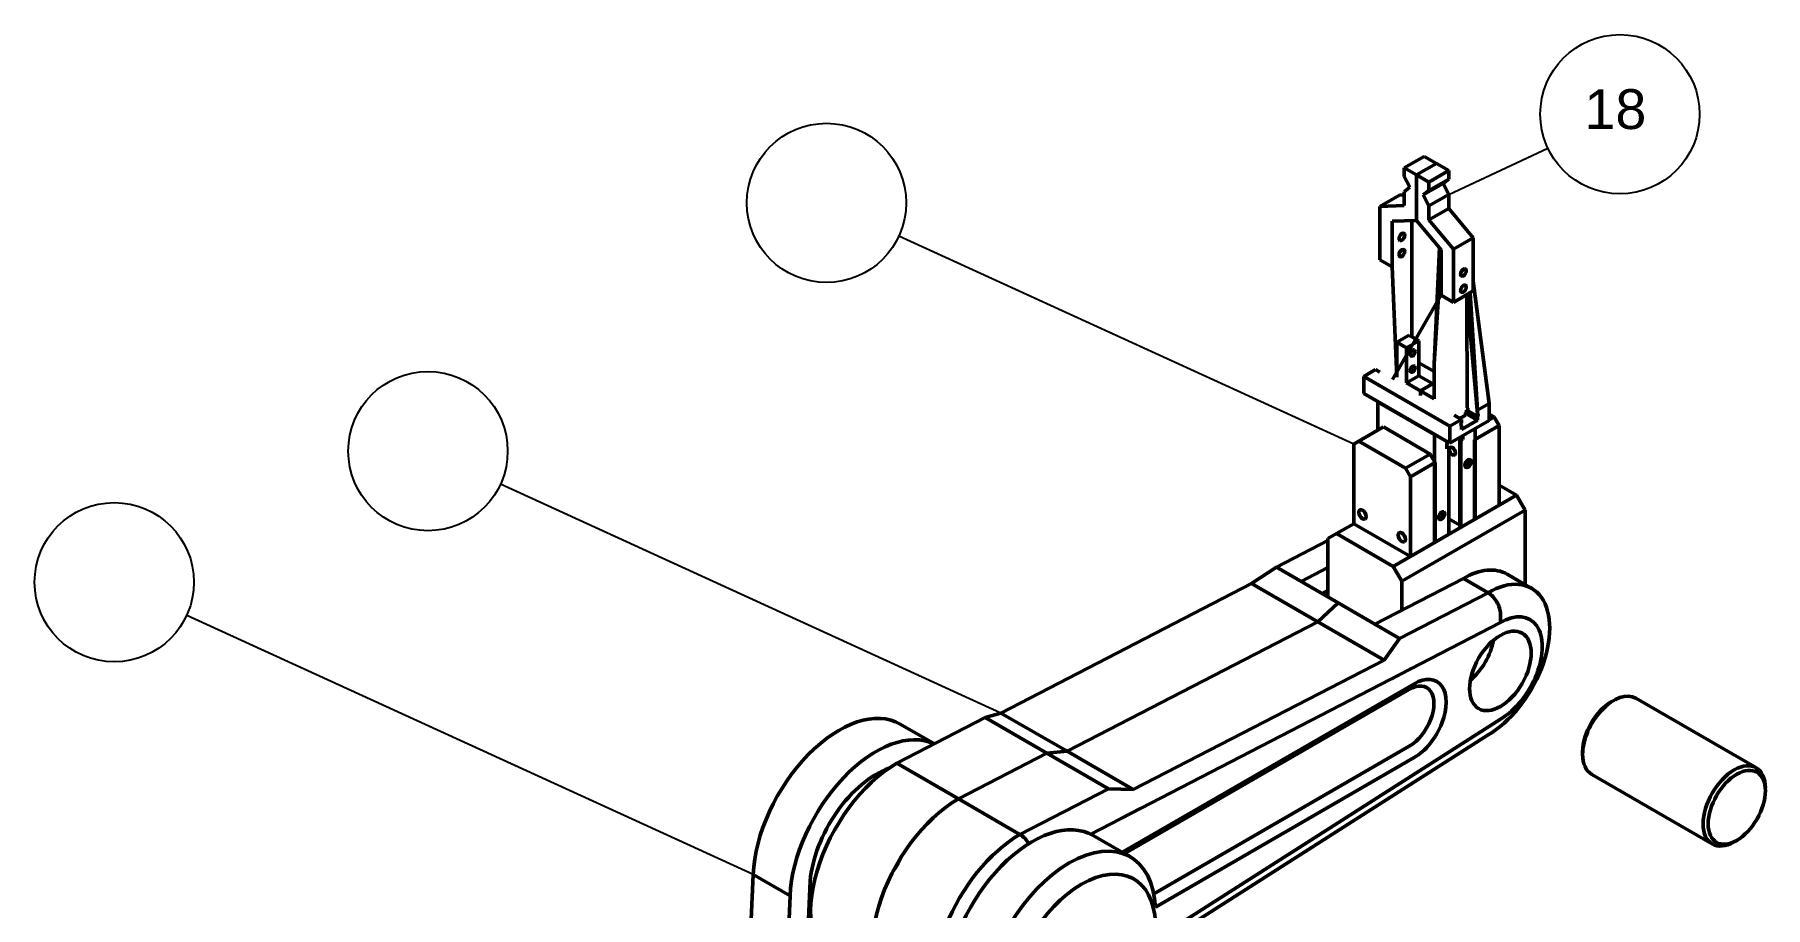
# Model space of a CAD drawing. Header units: inches. Extents: x 632 to 5727, y -9589 to -3994.
# Drawn here: x 673.7 to 847.5, y -4516.4 to -4428.7 of the extents above; entities that cross this region are included whole.
import ezdxf

# ---------------------------------------------------------------- set-up
doc = ezdxf.new("R2010")
doc.units = ezdxf.units.IN
doc.header["$MEASUREMENT"] = 0
doc.layers.add('visible line', color=7, linetype='Continuous', lineweight=50, plot=False)
doc.styles.get("Standard").update_dxf_attribs({"font": 'arial.ttf'})

msp = doc.modelspace()

# ---------------------------------------------------------------- linework, layer by layer
at = {"color": 2}
for p, q in [((815.68263, -4444.77754, -13740.90025), (825.64185, -4440.107, -13740.90025)), ((806.15635, -4469.84116, -13090.37079), (760.46905, -4448.94682, -13090.37079)), ((770.70841, -4496.86326, -13090.37079), (720.44366, -4473.87551, -13090.37079)), ((745.82756, -4513.06924, -13090.37079), (688.93668, -4487.05113, -13090.37079))]:
    msp.add_line(p, q, dxfattribs=at)
for centre in [(832.88492, -4436.71025, -13740.90025), (753.19377, -4445.6196, -13090.37079), (713.16839, -4470.54828, -13090.37079), (681.66141, -4483.7239, -13090.37079)]:
    msp.add_circle(centre, 8, dxfattribs=at)
at = {"layer": 'visible line'}
for p, q in [((811.22878, -4442.09182, -13740.90025), (813.20827, -4440.94897, -13740.90025)), ((813.20827, -4440.94897, -13740.90025), (814.44545, -4441.66325, -13740.90025)), ((811.22878, -4442.09182, -13740.90025), (812.46596, -4442.80611, -13740.90025)), ((811.22878, -4442.94897, -13740.90025), (811.22878, -4442.09182, -13740.90025)), ((811.22878, -4442.94897, -13740.90025), (811.79789, -4444.04897, -13740.90025)), ((812.46596, -4442.80611, -13740.90025), (814.44545, -4441.66325, -13740.90025)), ((812.46596, -4442.80611, -13740.90025), (812.46596, -4447.37754, -13740.90025)), ((812.46596, -4442.80611, -13740.90025), (813.70314, -4443.52039, -13740.90025)), ((813.70314, -4443.52039, -13740.90025), (815.68263, -4442.37754, -13740.90025)), ((814.44545, -4441.66325, -13740.90025), (815.68263, -4442.37754, -13740.90025)), ((815.68263, -4443.23468, -13740.90025), (815.68263, -4442.37754, -13740.90025)), ((810.73391, -4444.83468, -13740.90025), (808.75443, -4445.97754, -13740.90025)), ((810.73391, -4444.83468, -13740.90025), (811.22878, -4444.81754, -13740.90025)), ((811.79789, -4444.04897, -13740.90025), (811.22878, -4444.49182, -13740.90025)), ((811.22878, -4444.49182, -13740.90025), (811.22878, -4445.89182, -13740.90025)), ((813.13404, -4444.82039, -13740.90025), (815.11353, -4443.67754, -13740.90025)), ((813.70314, -4444.37754, -13740.90025), (813.13404, -4444.82039, -13740.90025)), ((813.13404, -4444.82039, -13740.90025), (813.70314, -4445.92039, -13740.90025)), ((813.70314, -4444.37754, -13740.90025), (815.68263, -4443.23468, -13740.90025)), ((813.70314, -4444.37754, -13740.90025), (813.70314, -4443.52039, -13740.90025)), ((813.70314, -4445.92039, -13740.90025), (815.68263, -4444.77754, -13740.90025)), ((815.68263, -4443.23468, -13740.90025), (815.11353, -4443.67754, -13740.90025)), ((815.11353, -4443.67754, -13740.90025), (815.68263, -4444.77754, -13740.90025)), ((815.68263, -4444.77754, -13740.90025), (815.68263, -4446.17754, -13740.90025)), ((808.75443, -4445.97754, -13740.90025), (811.22878, -4445.89182, -13740.90025)), ((808.75443, -4445.97754, -13740.90025), (808.75443, -4451.32039, -13740.90025)), ((813.70314, -4445.92039, -13740.90025), (813.70314, -4447.32039, -13740.90025)), ((813.70314, -4447.32039, -13740.90025), (815.68263, -4446.17754, -13740.90025)), ((815.68263, -4446.17754, -13740.90025), (818.15699, -4449.12039, -13740.90025)), ((809.99161, -4447.46325, -13740.90025), (812.46596, -4447.37754, -13740.90025)), ((809.99161, -4447.46325, -13740.90025), (809.99161, -4452.03468, -13740.90025)), ((811.97109, -4447.39468, -13740.90025), (811.98598, -4459.06404, -13090.37079)), ((812.46596, -4447.37754, -13740.90025), (814.94032, -4450.32039, -13740.90025)), ((813.70314, -4447.32039, -13740.90025), (816.1775, -4450.26325, -13740.90025)), ((816.1775, -4450.26325, -13740.90025), (818.15699, -4449.12039, -13740.90025)), ((818.15699, -4449.12039, -13740.90025), (818.15699, -4454.46325, -13740.90025)), ((808.75443, -4451.32039, -13740.90025), (809.99161, -4452.03468, -13740.90025)), ((814.22276, -4461.78401, -13090.37079), (814.76243, -4450.10882, -13740.90025)), ((814.22276, -4461.78401, -13090.37079), (814.94032, -4450.85187, -13740.90025)), ((814.94032, -4450.32039, -13740.90025), (814.94032, -4454.89182, -13740.90025)), ((816.1775, -4450.26325, -13740.90025), (816.1775, -4455.60611, -13740.90025)), ((809.99161, -4452.03468, -13740.90025), (810.46173, -4463.12687, -13090.37079)), ((819.76532, -4465.75544, -13090.37079), (818.15699, -4453.48044, -13740.90025)), ((814.94032, -4454.83758, -13740.90025), (810.05346, -4463.36258, -13090.37079)), ((814.94032, -4454.89182, -13740.90025), (816.1775, -4455.60611, -13740.90025)), ((816.1775, -4455.60611, -13740.90025), (818.15699, -4454.46325, -13740.90025)), ((817.55077, -4466.2103, -13090.37079), (817.49852, -4454.84342, -13740.90025)), ((818.59, -4466.8103, -13090.37079), (817.50694, -4454.83856, -13740.90025)), ((818.59, -4466.43401, -13090.37079), (817.83281, -4454.65042, -13740.90025)), ((811.69891, -4458.8983, -13090.37079), (810.46173, -4459.61258, -13090.37079)), ((811.45148, -4460.18401, -13090.37079), (810.46173, -4459.61258, -13090.37079)), ((810.46173, -4459.61258, -13090.37079), (810.46173, -4463.12687, -13090.37079)), ((811.45148, -4460.18401, -13090.37079), (812.68866, -4459.46973, -13090.37079)), ((811.45148, -4463.6983, -13090.37079), (811.45148, -4460.18401, -13090.37079)), ((812.68866, -4459.46973, -13090.37079), (811.69891, -4458.8983, -13090.37079)), ((812.68866, -4459.46973, -13090.37079), (812.68866, -4462.98401, -13090.37079)), ((814.22276, -4462.55544, -13090.37079), (812.68866, -4461.66973, -13090.37079)), ((814.22276, -4465.2983, -13090.37079), (814.22276, -4461.78401, -13090.37079)), ((807.14609, -4463.04116, -13090.37079), (808.32141, -4462.36258, -13090.37079)), ((815.80635, -4468.04116, -13090.37079), (807.14609, -4463.04116, -13090.37079)), ((807.14609, -4463.04116, -13090.37079), (807.14609, -4464.75544, -13090.37079)), ((808.76931, -4462.62118, -13090.37079), (808.32141, -4462.36258, -13090.37079)), ((811.45148, -4463.6983, -13090.37079), (812.68866, -4462.98401, -13090.37079)), ((814.22276, -4465.2983, -13090.37079), (811.45148, -4463.6983, -13090.37079)), ((814.22276, -4463.86973, -13090.37079), (812.68866, -4462.98401, -13090.37079)), ((812.83712, -4464.4983, -13090.37079), (814.0743, -4463.78401, -13090.37079)), ((815.80635, -4469.75544, -13090.37079), (807.14609, -4464.75544, -13090.37079)), ((808.58122, -4465.64116, -13090.37079), (808.63071, -4465.61258, -13090.37079)), ((814.27225, -4468.92687, -13090.37079), (808.58122, -4465.64116, -13090.37079)), ((808.58122, -4465.64116, -13090.37079), (808.58122, -4468.44116, -13090.37079)), ((812.83712, -4464.4983, -13090.37079), (812.83712, -4464.96973, -13090.37079)), ((815.80635, -4468.04116, -13090.37079), (816.98167, -4467.36258, -13090.37079)), ((816.98167, -4467.36258, -13090.37079), (816.23936, -4466.93401, -13090.37079)), ((817.36519, -4466.94116, -13090.37079), (816.80846, -4467.26258, -13090.37079)), ((816.98167, -4467.36258, -13090.37079), (816.98167, -4467.73875, -13090.37079)), ((818.59, -4467.43401, -13090.37079), (816.98167, -4468.36258, -13090.37079)), ((817.36519, -4466.70773, -13090.37079), (817.36519, -4466.94116, -13090.37079)), ((818.59, -4467.43401, -13090.37079), (817.36519, -4466.72687, -13090.37079)), ((818.59, -4467.05773, -13090.37079), (817.55077, -4466.45773, -13090.37079)), ((818.59, -4466.43401, -13090.37079), (819.76532, -4465.75544, -13090.37079)), ((818.59, -4466.43401, -13090.37079), (818.59, -4466.8103, -13090.37079)), ((818.59, -4466.8103, -13090.37079), (818.59, -4466.81007, -13090.37079)), ((818.59, -4467.05773, -13090.37079), (818.59, -4467.43401, -13090.37079)), ((819.76532, -4467.46973, -13090.37079), (819.76532, -4465.75544, -13090.37079)), ((820.25848, -4467.12588, -13090.37079), (819.76532, -4466.84116, -13090.37079)), ((819.76532, -4467.41061, -13090.37079), (820.25848, -4467.12588, -13090.37079)), ((820.75506, -4467.98599, -13090.37079), (820.25848, -4467.12588, -13090.37079)), ((806.65122, -4469.55544, -13090.37079), (809.12558, -4468.12687, -13090.37079)), ((813.82515, -4470.84017, -13090.37079), (809.12558, -4468.12687, -13090.37079)), ((812.58968, -4467.8983, -13090.37079), (812.58968, -4467.95544, -13090.37079)), ((814.27225, -4468.92687, -13090.37079), (814.32173, -4468.8983, -13090.37079)), ((814.27225, -4479.72687, -13090.37079), (814.27225, -4468.92687, -13090.37079)), ((815.80635, -4469.75544, -13090.37079), (819.76532, -4467.46973, -13090.37079)), ((815.80635, -4469.75544, -13090.37079), (815.80635, -4468.04116, -13090.37079)), ((816.98167, -4467.98619, -13090.37079), (816.93638, -4467.96004, -13090.37079)), ((816.98167, -4467.98619, -13090.37079), (816.98167, -4468.36258, -13090.37079)), ((817.10539, -4469.37687, -13090.37079), (817.10539, -4469.00544, -13090.37079)), ((818.28071, -4469.41456, -13090.37079), (820.75506, -4467.98599, -13090.37079)), ((818.33019, -4477.38401, -13090.37079), (818.33019, -4468.2983, -13090.37079)), ((820.75506, -4475.98401, -13090.37079), (820.75506, -4467.98599, -13090.37079)), ((806.15635, -4469.84116, -13090.37079), (806.65122, -4469.55544, -13090.37079)), ((806.15635, -4469.84116, -13090.37079), (806.15635, -4477.84116, -13090.37079)), ((811.35079, -4472.26874, -13090.37079), (806.65122, -4469.55544, -13090.37079)), ((811.35079, -4472.26874, -13090.37079), (813.82515, -4470.84017, -13090.37079)), ((814.32173, -4471.70028, -13090.37079), (813.82515, -4470.84017, -13090.37079)), ((815.49705, -4470.30544, -13090.37079), (815.49705, -4469.57687, -13090.37079)), ((815.55891, -4470.12687, -13090.37079), (815.49705, -4470.16258, -13090.37079)), ((815.49705, -4470.30544, -13090.37079), (815.68263, -4470.1983, -13090.37079)), ((815.68263, -4470.1983, -13090.37079), (815.55891, -4470.12687, -13090.37079)), ((815.68263, -4478.91258, -13090.37079), (815.68263, -4470.1983, -13090.37079)), ((817.10539, -4469.37687, -13090.37079), (816.78372, -4469.19116, -13090.37079)), ((816.79609, -4469.41258, -13090.37079), (816.98167, -4469.30544, -13090.37079)), ((816.79609, -4478.12687, -13090.37079), (816.79609, -4469.41258, -13090.37079)), ((816.91981, -4469.48401, -13090.37079), (816.79609, -4469.41258, -13090.37079)), ((816.91981, -4469.48401, -13090.37079), (817.10539, -4469.37687, -13090.37079)), ((816.91981, -4478.1983, -13090.37079), (816.91981, -4469.48401, -13090.37079)), ((818.28071, -4477.41258, -13090.37079), (818.28071, -4469.41456, -13090.37079)), ((811.84737, -4473.12885, -13090.37079), (811.35079, -4472.26874, -13090.37079)), ((811.84737, -4473.12885, -13090.37079), (814.32173, -4471.70028, -13090.37079)), ((814.32173, -4479.6983, -13090.37079), (814.32173, -4471.70028, -13090.37079)), ((811.84737, -4481.12687, -13090.37079), (811.84737, -4473.12885, -13090.37079)), ((820.75506, -4473.98401, -13090.37079), (822.48712, -4474.98401, -13090.37079)), ((810.11532, -4482.12687, -13090.37079), (822.48712, -4474.98401, -13090.37079)), ((823.35314, -4476.48401, -13090.37079), (822.48712, -4474.98401, -13090.37079)), ((804.4243, -4478.84116, -13090.37079), (806.15635, -4477.84116, -13090.37079)), ((806.15635, -4477.84116, -13090.37079), (811.84737, -4481.12687, -13090.37079)), ((810.98135, -4483.62687, -13090.37079), (823.35314, -4476.48401, -13090.37079)), ((816.79609, -4477.98401, -13090.37079), (815.68263, -4477.34116, -13090.37079)), ((816.91981, -4478.1983, -13090.37079), (818.33019, -4477.38401, -13090.37079)), ((823.35314, -4476.48401, -13090.37079), (823.35314, -4483.95392, -13090.37079)), ((798.38523, -4482.21644, -13090.37079), (803.55827, -4479.54416, -13090.37079)), ((803.55827, -4479.34116, -13090.37079), (804.4243, -4478.84116, -13090.37079)), ((803.55827, -4485.2031, -13090.37079), (803.55827, -4479.34116, -13090.37079)), ((804.4243, -4478.84116, -13090.37079), (810.11532, -4482.12687, -13090.37079)), ((816.30122, -4478.55544, -13090.37079), (811.84737, -4481.12687, -13090.37079)), ((814.27225, -4479.72687, -13090.37079), (815.68263, -4478.91258, -13090.37079)), ((816.91981, -4478.1983, -13090.37079), (816.79609, -4478.12687, -13090.37079)), ((798.38523, -4482.21644, -13090.37079), (795.89052, -4483.85477, -13090.37079)), ((798.38523, -4482.21644, -13090.37079), (804.57112, -4485.78787, -13090.37079)), ((800.85958, -4483.64501, -13090.37079), (803.55827, -4482.25093, -13090.37079)), ((810.98135, -4483.62687, -13090.37079), (810.11532, -4482.12687, -13090.37079)), ((821.54133, -4482.90787, -13090.37079), (824.01566, -4484.33642, -13090.37079)), ((770.70841, -4496.86326, -13090.37079), (795.89052, -4483.85477, -13090.37079)), ((802.54036, -4487.69405, -13090.37079), (795.89052, -4483.85477, -13090.37079)), ((802.94904, -4484.85136, -13090.37079), (803.55827, -4484.53664, -13090.37079)), ((808.28266, -4487.93072, -13090.37079), (817.16724, -4483.34116, -13090.37079)), ((810.75702, -4489.3593, -13090.37079), (819.6416, -4484.76973, -13090.37079)), ((810.98135, -4483.62687, -13090.37079), (810.98135, -4486.53664, -13090.37079)), ((819.6416, -4484.76973, -13090.37079), (817.16724, -4483.34116, -13090.37079)), ((804.57112, -4485.78787, -13090.37079), (802.54036, -4487.69405, -13090.37079)), ((804.57112, -4485.78787, -13090.37079), (810.75702, -4489.3593, -13090.37079)), ((777.35825, -4500.70254, -13090.37079), (802.54036, -4487.69405, -13090.37079)), ((779.73082, -4509.0258, -13090.37079), (820.87878, -4487.76973, -13090.37079)), ((809.1902, -4491.53334, -13090.37079), (802.54036, -4487.69405, -13090.37079)), ((820.87878, -4486.91258, -13090.37079), (820.87878, -4487.76973, -13090.37079)), ((809.1902, -4491.53334, -13090.37079), (810.75702, -4489.3593, -13090.37079)), ((784.00809, -4504.54183, -13090.37079), (809.1902, -4491.53334, -13090.37079)), ((809.96343, -4493.40834, -13090.37079), (811.9942, -4492.3593, -13090.37079)), ((812.21853, -4493.91258, -13090.37079), (782.89676, -4510.84152, -13090.37079)), ((783.14419, -4510.98437, -13090.37079), (811.72366, -4494.48401, -13090.37079)), ((769.14159, -4497.32302, -13090.37079), (770.70841, -4496.86326, -13090.37079)), ((777.35825, -4500.70254, -13090.37079), (770.70841, -4496.86326, -13090.37079)), ((760.257, -4501.91258, -13090.37079), (769.14159, -4497.32302, -13090.37079)), ((760.60071, -4497.96889, -13090.37079), (764.04349, -4499.95658, -13090.37079)), ((775.32749, -4500.89444, -13090.37079), (769.14159, -4497.32302, -13090.37079)), ((786.30101, -4519.54892, -13090.37079), (820.87878, -4497.48401, -13090.37079)), ((786.06279, -4515.0136, -13090.37079), (811.72366, -4500.1983, -13090.37079)), ((786.33482, -4520.3093, -13090.37079), (819.6416, -4499.05544, -13090.37079)), ((766.4429, -4505.48401, -13090.37079), (760.257, -4501.91258, -13090.37079)), ((766.4429, -4505.48401, -13090.37079), (775.32749, -4500.89444, -13090.37079)), ((766.4429, -4505.48401, -13090.37079), (775.32749, -4500.89444, -13090.37079)), ((766.4429, -4505.48401, -13090.37079), (775.32749, -4500.89444, -13090.37079)), ((775.32749, -4500.89444, -13090.37079), (777.35825, -4500.70254, -13090.37079)), ((781.51338, -4504.46587, -13090.37079), (775.32749, -4500.89444, -13090.37079)), ((784.00809, -4504.54183, -13090.37079), (777.35825, -4500.70254, -13090.37079)), ((786.22362, -4516.34933, -13090.37079), (812.21853, -4501.34116, -13090.37079)), ((758.88793, -4502.82877, -13090.37079), (758.70946, -4502.72573, -13090.37079)), ((772.6288, -4509.05544, -13090.37079), (766.4429, -4505.48401, -13090.37079)), ((772.6288, -4509.05544, -13090.37079), (781.51338, -4504.46587, -13090.37079)), ((781.51338, -4504.46587, -13090.37079), (784.00809, -4504.54183, -13090.37079)), ((782.75056, -4507.46587, -13090.37079), (784.78132, -4506.41683, -13090.37079)), ((779.9897, -4509.16313, -13090.37079), (783.70124, -4511.30598, -13090.37079)), ((745.82756, -4513.06924, -13090.37079), (745.43139, -4522.4358, -13090.37079)), ((749.5391, -4515.21209, -13090.37079), (745.82756, -4513.06924, -13090.37079)), ((751.55602, -4513.74467, -13090.37079), (751.16555, -4522.41591, -13090.37079)), ((749.5391, -4515.21209, -13090.37079), (749.18606, -4523.55877, -13090.37079)), ((751.70898, -4515.24313, -13090.37079), (751.49413, -4515.11909, -13090.37079))]:
    msp.add_line(p, q, dxfattribs=at)
at = {"layer": 'visible line', "color": 1}
msp.add_line((770.70841, -4496.86326, -13090.37079), (770.70841, -4496.86326, -13090.37079), dxfattribs=at)
at = {"layer": 'visible line', "color": 0, "extrusion": (8.60423e-16, 0.816497, 0.57735)}
for p, q in [((832.01339, -4495.73555, -13090.37079), (832.2634, -4495.59121, -13090.37079)), ((846.59755, -4502.37231, -13090.37079), (834.4732, -4495.37231, -13090.37079)), ((829.13829, -4500.71539, -13090.37079), (829.13829, -4501.00407, -13090.37079)), ((842.17797, -4510.02726, -13090.37079), (830.05361, -4503.02726, -13090.37079)), ((844.61681, -4509.65191, -13090.37079), (844.3668, -4509.79626, -13090.37079))]:
    msp.add_line(p, q, dxfattribs=at)
at = {"layer": 'visible line'}
for centre, major_axis in [((810.98135, -4449.03468, -13740.90025), (-0.20121, -0.3485)), ((810.98135, -4450.66325, -13740.90025), (-0.20121, -0.3485)), ((817.16724, -4452.60611, -13740.90025), (-0.20121, -0.3485)), ((817.16724, -4454.23468, -13740.90025), (-0.20121, -0.3485)), ((812.07007, -4460.68401, -13090.37079), (0.17496, 0.30305)), ((812.07007, -4462.31258, -13090.37079), (0.17496, 0.30305)), ((816.05378, -4470.55544, -13090.37079), (0.2187, -0.37881)), ((817.625, -4471.79116, -13090.37079), (0.2187, 0.37881)), ((807.02238, -4476.91258, -13090.37079), (0.26245, -0.45457)), ((814.97744, -4477.03401, -13090.37079), (0.2187, 0.37881)), ((810.98135, -4479.1983, -13090.37079), (0.26245, -0.45457)), ((820.87878, -4492.62687, -13090.37079), (2.18704, 3.78807))]:
    msp.add_ellipse(centre, major_axis=major_axis, ratio=0.577350269, dxfattribs=at)
for centre, major_axis, start_param, end_param in [((818.52814, -4466.96973, -13090.37079), (0.08748, 0.15152), 4.450589593, 6.544984695), ((817.04353, -4467.82676, -13090.37079), (0.08748, 0.15152), 1.308996939, 3.403392041), ((817.50128, -4471.71973, -13090.37079), (0.2187, 0.37881), 3.428349206, 5.996428755), ((814.85372, -4476.96258, -13090.37079), (0.2187, 0.37881), 3.428349206, 5.996428755), ((817.16724, -4490.48401, -13090.37079), (4.37409, 7.57614), 6.283185307, 7.068583471), ((819.6416, -4491.91258, -13090.37079), (4.37409, 7.57614), 3.926990817, 7.068583471), ((819.6416, -4486.1983, -13090.37079), (0.87482, -1.51523), 0.785398163, 2.35619449), ((820.87878, -4492.62687, -13090.37079), (2.97438, 5.15178), 3.926990817, 7.068583471), ((817.16724, -4490.48401, -13090.37079), (2.18704, 3.78807), 4.154790154, 5.269987807), ((812.21853, -4497.62687, -13090.37079), (2.27453, 3.93959), 3.926990817, 7.068583471), ((811.72366, -4497.34116, -13090.37079), (1.74964, 3.03046), 3.926990817, 7.068583471), ((760.257, -4511.91258, -13090.37079), (6.12372, 10.6066), 7.068583471, 9.424777961), ((758.20049, -4510.71144, -13090.37079), (-4.72402, -8.18224), 10.017334916, 11.676695465), ((766.4429, -4515.48401, -13090.37079), (6.12372, 10.6066), 7.068583471, 9.424777961), ((772.6288, -4519.05544, -13090.37079), (6.12372, 10.6066), 7.068583471, 9.143830684), ((772.6288, -4510.48401, -13090.37079), (0.87482, -1.51523), 1.566549822, 2.35619449), ((758.20049, -4510.71144, -13090.37079), (-2.18704, -3.78807), 1.364440683, 1.775701558)]:
    msp.add_ellipse(centre, major_axis=major_axis, ratio=0.577350269, start_param=start_param, end_param=end_param, dxfattribs=at)
at = {"layer": 'visible line', "color": 0, "extrusion": (-1.16467e-16, 1.31341e-16, -1)}
msp.add_ellipse((832.2634, -4499.19978, -13090.37079), major_axis=(2.20979, 3.82747), ratio=0.577350269, start_param=-2.35619449, end_param=0, dxfattribs=at)
at = {"layer": 'visible line', "extrusion": (0, 0, -1)}
for centre, major_axis, start_param, end_param in [((754.47699, -4508.57549, -13090.37079), (-6.12372, -10.6066), 7.118604327, 9.424778712), ((758.18852, -4510.71835, -13090.37079), (-6.12372, -10.6066), 7.118604327, 9.379748154), ((773.86597, -4519.76973, -13090.37079), (-6.12372, -10.6066), 7.118604327, 9.424778062), ((777.57751, -4521.91258, -13090.37079), (-6.12372, -10.6066), 7.118604327, 10.160157692), ((778.81469, -4522.62687, -13090.37079), (-5.24891, -9.09137), 7.118603361, 10.160170961)]:
    msp.add_ellipse(centre, major_axis=major_axis, ratio=0.577350269, start_param=start_param, end_param=end_param, dxfattribs=at)
at = {"layer": 'visible line', "color": 0}
for centre, major_axis, start_param, end_param in [((832.01339, -4499.05544, -13090.37079), (-2.03301, -3.52127), -2.35619449, -0.785398163), ((844.3668, -4506.18768, -13090.37079), (2.20979, 3.82747), -0.785398163, 2.35619449), ((844.3668, -4506.18768, -13090.37079), (-2.20979, -3.82747), -0.785398163, 0.785398163)]:
    msp.add_ellipse(centre, major_axis=major_axis, ratio=0.577350269, start_param=start_param, end_param=end_param, dxfattribs=at)
at = {"layer": 'visible line', "color": 0, "extrusion": (1.47941e-16, -2.13149e-17, -1)}
msp.add_ellipse((832.2634, -4499.19978, -13090.37079), major_axis=(-2.20979, -3.82747), ratio=0.577350269, start_param=0, end_param=0.785398163, dxfattribs=at)
at = {"layer": 'visible line', "color": 0, "extrusion": (-9.24296e-17, 1.17463e-16, -1)}
msp.add_ellipse((844.61681, -4506.33202, -13090.37079), major_axis=(-2.03301, -3.52127), ratio=0.577350269, start_param=-5.497787144, end_param=0.785398163, dxfattribs=at)
at = {"layer": 'visible line'}
msp.add_open_spline([(817.36519, -4466.70773, -13090.37079), (817.42964, -4466.62571, -13090.37079), (817.52409, -4466.50549, -13090.37079), (817.61727, -4466.35137, -13090.37079), (817.61512, -4466.25783, -13090.37079), (817.59605, -4466.23644, -13090.37079)], degree=3, knots=[0, 0, 0, 0, 1.089724736, 1.597051374, 1.91346168, 1.91346168, 1.91346168, 1.91346168], dxfattribs=at)

# ---------------------------------------------------------------- texts
at = {"color": 2, "insert": (803.97553, -4434.19388, -13740.90025), "char_height": 4, "attachment_point": 1}
msp.add_mtext_dynamic_manual_height_columns('\\pxqc;{\\C0;18}', width=56.9093934, gutter_width=25, heights=[2.28621], dxfattribs=at)

doc.saveas('drawing.dxf')
